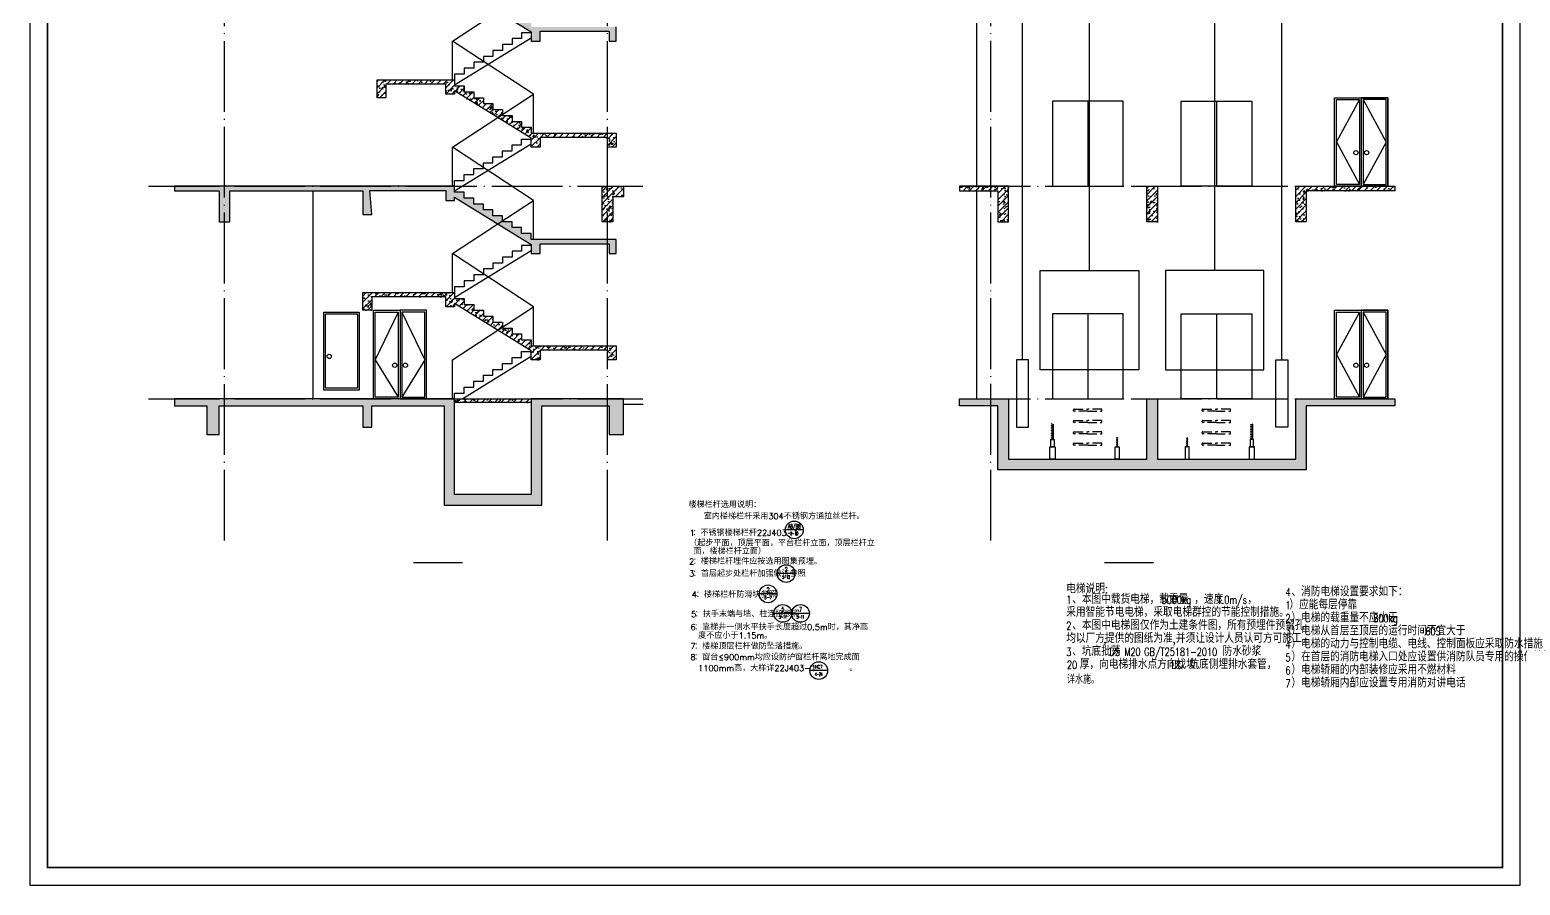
# Model space of a CAD drawing. Extents: x 6843040 to 15500510, y -6507076 to -4940511.
# Drawn here: x 7787556 to 7829606, y -6089043 to -6064903 of the extents above; entities that cross this region are included whole.
import ezdxf
from ezdxf.enums import TextEntityAlignment as Align

# ---------------------------------------------------------------- set-up
doc = ezdxf.new("R2010")
doc.units = 0
doc.header["$LTSCALE"] = 1000
doc.header["$MEASUREMENT"] = 0
doc.linetypes.add('DASH', pattern=[0.35, 0.25, -0.1])
doc.linetypes.add('DOTE', pattern=[2.42, 2, -0.2, 0.02, -0.2])
for name, color, linetype in [('AXIS', 3, 'Continuous'), ('COLUMN', 10, 'Continuous'), ('DIM_SYMB', 3, 'Continuous'), ('DOTE', 8, 'DOTE'), ('E_LINE_4', 5, 'Continuous'), ('E_LINE_5', 8, 'Continuous'), ('plan-1', 40, 'Continuous'), ('PUB_HATCH', 8, 'Continuous'), ('PUB_TEXT', 7, 'Continuous'), ('PUB_TITLE', 4, 'Continuous'), ('S_E_STAIR', 4, 'Continuous'), ('STAIR', 2, 'Continuous'), ('WINDOW', 4, 'Continuous')]:
    doc.layers.add(name, color=color, linetype=linetype)
doc.styles.add('_HZTXT', font='SIMPLEX', dxfattribs={"width": 0.9, "bigfont": 'HZTXT'})
doc.styles.add('_TCH_LABEL', font='COMPLEX', dxfattribs={"bigfont": 'GBCBIG'})
pattern_1 = [(45, (0, 0), (-88.3883476, 88.3883476), []), (50, (0, 0), (358.630091, -31.3760675), [37.5, -412.5]), (355, (0, 0), (-69.375667, 376.096067), [30, -330]), (100.4514, (29.9, -2.6), (289.254691, 344.719771), [31.870095, -350.571056]), (46.1842, (0, 100), (533.620524, -82.759507), [56.25, -618.75]), (96.6356, (44.47, 93.1), (467.331353, 487.058935), [47.805144, -525.8565]), (351.1842, (0, 100), (467.330973, 487.0593), [45, -495]), (21, (50, 75), (298.453526, -201.309445), [37.5, -412.5]), (326, (50, 75), (121.657666, 362.575023), [30, -330]), (71.4514, (74.87, 58.22), (420.111314, 161.265248), [31.870095, -350.571056]), (37.5, (0, 0), (6.0799277, 166.4469269), [0, -326, 0, -335, 0, -331.25]), (7.5, (0, 0), (131.5347687, 197.205856), [0, -191, 0, -318.5, 0, -126.25]), (327.5, (-111.5, 0), (266.911218, -11.2774359), [0, -125, 0, -390, 0, -517.5]), (317.5, (-161.5, 0), (291.5930847, 50.052491), [0, -162.5, 0, -259, 0, -367.5])]

# ---------------------------------------------------------------- blocks, each defined once
blk = doc.blocks.new('tertwerwe')
at = {"layer": 'AXIS'}
for p, q in [((7668840, -6066712), (7668340, -6066712)), ((7668609, -6067944), (7668109, -6067944)), ((7668099, -6068517), (7667599, -6068517)), ((7668514, -6069068), (7668014, -6069068)), ((7669014, -6069068), (7668514, -6069068)), ((7669529, -6070683), (7669029, -6070683))]:
    blk.add_line(p, q, dxfattribs=at)
for centre in [(7668590, -6066712), (7668359, -6067944), (7667849, -6068517), (7668264, -6069068), (7668764, -6069068), (7669279, -6070683)]:
    blk.add_circle(centre, 250, dxfattribs=at)
at = {"layer": 'PUB_TEXT', "style": '_HZTXT'}
for s, height, p in [('楼梯栏杆选用说明：', 168.8, (7665604, -6066086)), ('   室内楼梯栏杆采用304不锈钢方通拉丝栏杆。', 168.79, (7665658, -6066410)), ('1', 169, (7665640, -6066879)), ('：不锈钢楼梯栏杆22J403-1', 168.79, (7665713, -6066879)), ('（起步平面，顶层平面，平台栏杆立面，顶层栏杆立', 168.79, (7665622, -6067167)), ('面，楼梯栏杆立面）', 168.8, (7665741, -6067397)), ('2', 169, (7665622, -6067685)), ('：楼梯栏杆埋件应按选用图集预埋。', 168.79, (7665724, -6067685)), ('3', 169, (7665622, -6068030)), ('：首层起步处栏杆加强做法参照', 168.79, (7665724, -6068030)), ('4', 169, (7665697, -6068621)), ('：楼梯栏杆防滑块参照', 168.8, (7665813, -6068621)), ('5', 169, (7665678, -6069172)), ('：扶手末端与墙、柱连接参照', 168.79, (7665780, -6069172)), ('6', 169, (7665660, -6069539)), ('：靠梯井一侧水平扶手长度超过0.5m时，其净高', 168.79, (7665762, -6069539)), ('7', 169, (7665660, -6070079)), ('：楼梯顶层栏杆做防坠落措施。', 168.79, (7665762, -6070079)), ('度不应小于1.15m。', 168.79, (7665877, -6069778)), ('8', 169, (7665660, -6070387)), ('：窗台≤900mm均应设防护窗栏杆离地完成面', 168.79, (7665762, -6070387)), ('1100mm高，大样详22J403-1      。', 168.79, (7665877, -6070698))]:
    blk.add_text(s, height=height, dxfattribs=at).set_placement(p)
at = {"layer": 'PUB_TEXT', "style": '_TCH_LABEL'}
for s, height, width, p, p2 in [('A8/B8', 118.8, 0.635096, (7668414, -6066669), (7668770, -6066669)), ('2-10', 90.6, 0.693333, (7668478, -6066861), (7668703, -6066861)), ('5-12', 93.5, 0.653333, (7668250, -6068090), (7668468, -6068090)), ('5-7', 93.5, 0.816667, (7667740, -6068664), (7667958, -6068664)), ('5-11', 93.5, 0.7, (7668155, -6069214), (7668373, -6069214)), ('5-11', 93.5, 0.7, (7668655, -6069214), (7668873, -6069214)), ('4-24', 93.5, 0.590361, (7669170, -6070829), (7669388, -6070829)), ('HC7', 93.5, 0.830508, (7669170, -6070623), (7669388, -6070623))]:
    blk.add_text(s, height=height, dxfattribs=dict(at, width=width)).set_placement(p, p2, align=Align.FIT)
for s, p, p2 in [('2', (7668316, -6067898), (7668403, -6067898)), ('2', (7667806, -6068471), (7667893, -6068471)), ('5', (7668221, -6069021), (7668308, -6069021)), ('7', (7668721, -6069021), (7668808, -6069021))]:
    blk.add_text(s, height=131, dxfattribs=at).set_placement(p, p2, align=Align.FIT)
blk = doc.blocks.new('tewrt')
at = {"layer": 'PUB_TEXT', "style": '_HZTXT'}
for s, height, width, p in [('电梯说明:', 262.5, 0.8, (93017, -927241)), ('采用智能节电电梯，采取电梯群控的节能控制措施。', 262.5, 0.8, (93017, -927904)), ('1', 226, 0.744186, (93017, -927537)), ('、本图中载货电梯，载重量', 262.5, 0.8, (93185, -927537)), ('5000kg', 225.8, 0.744186, (95705, -927537)), ('，速度', 262.5, 0.8, (96629, -927537)), ('1.0m/s', 225.8, 0.744186, (97259, -927537)), ('，', 262, 0.8, (98127, -927537)), ('、本图中电梯图仅作为土建条件图，所有预埋件预留孔', 262.5, 0.8, (93185, -928272)), ('均以厂方提供的图纸为准,并须让设计人员认可方可施工。', 262.5, 0.8, (93017, -928639)), ('2', 226, 0.744186, (93017, -928272)), ('3', 226, 0.744186, (93017, -929007)), ('、坑底批荡', 262.5, 0.8, (93185, -929007)), (',', 226, 0.744186, (94067, -928639)), ('DS', 225.8, 0.744186, (94235, -929007)), ('M20', 225.8, 0.744186, (94655, -929007)), ('GB/T25181-2010', 225.75, 0.744186, (95216, -929007)), ('防水砂浆', 262.5, 0.8, (97428, -929007)), ('20', 225.8, 0.744186, (93036, -929374)), ('厚，向电梯排水点方向找坡', 262.5, 0.8, (93398, -929374)), ('1%', 225.8, 0.744186, (95937, -929374)), ('，坑底侧埋排水套管，', 262.5, 0.8, (96217, -929374)), ('详水施。', 225.8, 0.744186, (93036, -929789))]:
    blk.add_text(s, height=height, dxfattribs=dict(at, width=width)).set_placement(p)

msp = doc.modelspace()

# ---------------------------------------------------------------- hatches: boundary and pattern name
at = {"layer": 'PUB_HATCH'}
h = msp.add_hatch(dxfattribs=at)
h.set_pattern_fill('钢筋混凝土', color=256, scale=50, style=0)
h.set_pattern_definition(pattern_1)
h.paths.add_polyline_path([(7801702.5, -6064819.5), (7801702.5, -6064652.9), (7801432.5, -6064652.9), (7801432.5, -6064486.2), (7801162.5, -6064486.2), (7801162.5, -6064319.5), (7800892.5, -6064319.5), (7800892.5, -6064152.9), (7800622.5, -6064152.9), (7800622.5, -6063986.2), (7800352.5, -6063986.2), (7800352.5, -6063819.5), (7800082.5, -6063819.5), (7800082.5, -6063652.9), (7799812.5, -6063652.9), (7799812.5, -6063486.2), (7799542.5, -6063486.2), (7799542.5, -6063319.5), (7791633.7, -6063319.5), (7791633.7, -6063449.5), (7792902.5, -6063449.5), (7792902.5, -6064319.5), (7793202.5, -6064319.5), (7793202.5, -6063449.5), (7797352.5, -6063449.5), (7797352.5, -6064119.5), (7797602.5, -6064119.5), (7797602.5, -6063439.5), (7799292.5, -6063439.5), (7799292.5, -6063719.5), (7799542.5, -6063719.5), (7799542.5, -6063627.2), (7801702.5, -6064960.5), (7801702.5, -6065219.5), (7801952.5, -6065219.5), (7801952.5, -6064939.5), (7803902.5, -6064939.5), (7803902.5, -6065219.5), (7804102.5, -6065219.5), (7804102.5, -6064819.5)])
h = msp.add_hatch(dxfattribs=at)
h.set_pattern_fill('钢筋混凝土', color=256, scale=50, style=0)
h.set_pattern_definition(pattern_1)
h.paths.add_polyline_path([(7803852.5, -6068219.5), (7803852.5, -6067939.5), (7801952.5, -6067939.5), (7801952.5, -6068219.5), (7801702.5, -6068219.5), (7801702.5, -6067960.5), (7799542.5, -6066627.2), (7799542.5, -6066719.5), (7799292.5, -6066719.5), (7799292.5, -6066439.5), (7797602.5, -6066439.5), (7797602.5, -6066819.5), (7797352.5, -6066819.5), (7797352.5, -6066319.5), (7799542.5, -6066319.5), (7799542.5, -6066486.2), (7799812.5, -6066486.2), (7799812.5, -6066652.9), (7800082.5, -6066652.9), (7800082.5, -6066819.5), (7800352.5, -6066819.5), (7800352.5, -6066986.2), (7800622.5, -6066986.2), (7800622.5, -6067152.9), (7800892.5, -6067152.9), (7800892.5, -6067319.5), (7801162.5, -6067319.5), (7801162.5, -6067486.2), (7801432.5, -6067486.2), (7801432.5, -6067652.9), (7801702.5, -6067652.9), (7801702.5, -6067819.5), (7804102.5, -6067819.5), (7804102.5, -6068219.5)])
h = msp.add_hatch(dxfattribs=at)
h.set_pattern_fill('钢筋混凝土', color=256, scale=50, style=0)
h.set_pattern_definition(pattern_1)
h.paths.add_polyline_path([(7796952.5, -6069449.5), (7796952.5, -6070119.5), (7797202.5, -6070119.5), (7797152.2, -6069439.5), (7799292.5, -6069439.5), (7799292.5, -6069719.5), (7799542.5, -6069719.5), (7799542.5, -6069627.2), (7801702.5, -6070960.5), (7801702.5, -6071219.5), (7801952.5, -6071219.5), (7801952.5, -6070939.5), (7803902.5, -6070939.5), (7803902.5, -6071219.5), (7804102.5, -6071219.5), (7804102.5, -6070819.5), (7801702.5, -6070819.5), (7801702.5, -6070652.9), (7801432.5, -6070652.9), (7801432.5, -6070486.2), (7801162.5, -6070486.2), (7801162.5, -6070319.5), (7800892.5, -6070319.5), (7800892.5, -6070152.9), (7800622.5, -6070152.9), (7800622.5, -6069986.2), (7800352.5, -6069986.2), (7800352.5, -6069819.5), (7800082.5, -6069819.5), (7800082.5, -6069652.9), (7799812.5, -6069652.9), (7799812.5, -6069486.2), (7799542.5, -6069486.2), (7799542.5, -6069319.5), (7791633.7, -6069319.5), (7791633.7, -6069449.5), (7792902.5, -6069449.5), (7792902.5, -6070319.5), (7793202.5, -6070319.5), (7793202.5, -6069449.5)])
h = msp.add_hatch(dxfattribs=at)
h.set_pattern_fill('钢筋混凝土', color=256, scale=50, style=0)
h.set_pattern_definition([(45, (-100, 0), (-88.3883476, 88.3883476), []), (50, (-100, 0), (358.630091, -31.3760675), [37.5, -412.5]), (355, (-100, 0), (-69.375667, 376.096067), [30, -330]), (100.4514, (-70.1, -2.6), (289.254691, 344.719771), [31.870095, -350.571056]), (46.1842, (-100, 100), (533.620524, -82.759507), [56.25, -618.75]), (96.6356, (-55.53, 93.1), (467.331353, 487.058935), [47.805144, -525.8565]), (351.1842, (-100, 100), (467.330973, 487.0593), [45, -495]), (21, (-50, 75), (298.453526, -201.309445), [37.5, -412.5]), (326, (-50, 75), (121.657666, 362.575023), [30, -330]), (71.4514, (-25.13, 58.22), (420.111314, 161.265248), [31.870095, -350.571056]), (37.5, (-100, 0), (6.0799277, 166.4469269), [0, -326, 0, -335, 0, -331.25]), (7.5, (-100, 0), (131.5347687, 197.205856), [0, -191, 0, -318.5, 0, -126.25]), (327.5, (-211.5, 0), (266.911218, -11.2774359), [0, -125, 0, -390, 0, -517.5]), (317.5, (-261.5, 0), (291.5930847, 50.052491), [0, -162.5, 0, -259, 0, -367.5])])
h.paths.add_polyline_path([(7803702.5, -6070319.5), (7803702.5, -6069319.5), (7804302.5, -6069319.5), (7804302.5, -6069619.5), (7804002.5, -6069619.5), (7804002.5, -6070319.5)])
h = msp.add_hatch(dxfattribs=at)
h.set_pattern_fill('钢筋混凝土', color=256, scale=50, style=0)
h.set_pattern_definition(pattern_1)
h.paths.add_polyline_path([(7815171.3, -6069319.5), (7813785.1, -6069319.5), (7813785.1, -6069449.5), (7814871.3, -6069449.5), (7814871.3, -6070319.5), (7815171.3, -6070319.5)])
h = msp.add_hatch(dxfattribs=at)
h.set_pattern_fill('钢筋混凝土', color=256, scale=50, style=0)
h.set_pattern_definition([(45, (-7e-07, -6000), (-88.3883476, 88.3883476), []), (50, (-7e-07, -6000), (358.630091, -31.3760675), [37.5, -412.5]), (355, (-7e-07, -6000), (-69.375667, 376.096067), [30, -330]), (100.4514, (29.9, -6002.6), (289.254691, 344.719771), [31.870095, -350.571056]), (46.1842, (-7e-07, -5900), (533.620524, -82.759507), [56.25, -618.75]), (96.6356, (44.47, -5906.9), (467.331353, 487.058935), [47.805144, -525.8565]), (351.1842, (-7e-07, -5900), (467.330973, 487.0593), [45, -495]), (21, (50, -5925), (298.453526, -201.309445), [37.5, -412.5]), (326, (50, -5925), (121.657666, 362.575023), [30, -330]), (71.4514, (74.87, -5941.78), (420.111314, 161.265248), [31.870095, -350.571056]), (37.5, (-7e-07, -6000), (6.0799277, 166.4469269), [0, -326, 0, -335, 0, -331.25]), (7.5, (-7e-07, -6000), (131.5347687, 197.205856), [0, -191, 0, -318.5, 0, -126.25]), (327.5, (-111.5, -6000), (266.911218, -11.2774359), [0, -125, 0, -390, 0, -517.5]), (317.5, (-161.5, -6000), (291.5930847, 50.052491), [0, -162.5, 0, -259, 0, -367.5])])
h.paths.add_polyline_path([(7819371.3, -6069319.5), (7819371.3, -6070319.5), (7819071.3, -6070319.5), (7819071.3, -6069319.5)])
h = msp.add_hatch(dxfattribs=at)
h.set_pattern_fill('钢筋混凝土', color=256, scale=50, style=0)
h.set_pattern_definition(pattern_1)
h.paths.add_polyline_path([(7823271.3, -6069319.5), (7826072.9, -6069319.5), (7826072.9, -6069449.5), (7823571.3, -6069449.5), (7823571.3, -6070319.5), (7823271.3, -6070319.5)])
h = msp.add_hatch(dxfattribs=at)
h.set_pattern_fill('钢筋混凝土', color=256, scale=50, style=0)
h.set_pattern_definition(pattern_1)
h.paths.add_polyline_path([(7803852.5, -6074219.5), (7803852.5, -6073939.5), (7801952.5, -6073939.5), (7801952.5, -6074219.5), (7801702.5, -6074219.5), (7801702.5, -6073960.5), (7799542.5, -6072627.2), (7799542.5, -6072719.5), (7799292.5, -6072719.5), (7799292.5, -6072439.5), (7797202.5, -6072439.5), (7797202.5, -6072819.5), (7796952.5, -6072819.5), (7796952.5, -6072319.5), (7799542.5, -6072319.5), (7799542.5, -6072486.2), (7799812.5, -6072486.2), (7799812.5, -6072652.9), (7800082.5, -6072652.9), (7800082.5, -6072819.5), (7800352.5, -6072819.5), (7800352.5, -6072986.2), (7800622.5, -6072986.2), (7800622.5, -6073152.9), (7800892.5, -6073152.9), (7800892.5, -6073319.5), (7801162.5, -6073319.5), (7801162.5, -6073486.2), (7801432.5, -6073486.2), (7801432.5, -6073652.9), (7801702.5, -6073652.9), (7801702.5, -6073819.5), (7804102.5, -6073819.5), (7804102.5, -6074219.5)])
h = msp.add_hatch(dxfattribs=at)
h.set_pattern_fill('钢筋混凝土', color=256, scale=50, style=0)
h.set_pattern_definition(pattern_1)
h.paths.add_polyline_path([(7799542.5, -6075319.5), (7791633.7, -6075319.5), (7791633.7, -6075519.5), (7792552.5, -6075519.5), (7792552.5, -6076319.5), (7792902.5, -6076319.5), (7792902.5, -6075519.5), (7796952.5, -6075519.5), (7796952.5, -6076119.5), (7797202.5, -6076119.5), (7797202.5, -6075519.5), (7799242.5, -6075519.5), (7799242.5, -6078319.5), (7802002.5, -6078319.5), (7802002.5, -6075519.5), (7803902.5, -6075519.5), (7803902.5, -6076319.5), (7804302.5, -6076319.5), (7804302.5, -6075319.5), (7801702.5, -6075319.5), (7801702.5, -6078019.5), (7799542.5, -6078019.5)])
h = msp.add_hatch(dxfattribs=at)
h.set_pattern_fill('钢筋混凝土', color=256, scale=50, style=0)
h.set_pattern_definition(pattern_1)
h.paths.add_polyline_path([(7799542.5, -6075319.5), (7801702.5, -6075319.5), (7801702.5, -6075419.5), (7799542.5, -6075419.5)])
h = msp.add_hatch(dxfattribs=at)
h.set_pattern_fill('钢筋混凝土', color=256, scale=50, style=0)
h.set_pattern_definition(pattern_1)
h.paths.add_polyline_path([(7826072.9, -6075319.5), (7826072.9, -6075519.5), (7823571.3, -6075519.5), (7823571.3, -6077319.5), (7814871.3, -6077319.5), (7814871.3, -6075519.5), (7813785.1, -6075519.5), (7813785.1, -6075319.5), (7815171.3, -6075319.5), (7815171.3, -6077019.5), (7819071.3, -6077019.5), (7819071.3, -6075319.5), (7819371.3, -6075319.5), (7819371.3, -6077019.5), (7823271.3, -6077019.5), (7823271.3, -6075319.5)])

# ---------------------------------------------------------------- linework, layer by layer
at = {"layer": 'COLUMN'}
for points in [[(7799542.5, -6063627.2), (7801702.5, -6064960.5), (7801702.5, -6065219.5), (7801952.5, -6065219.5), (7801952.5, -6064939.5), (7803902.5, -6064939.5), (7803902.5, -6065219.5), (7804102.5, -6065219.5), (7804102.5, -6064819.5)], [(7803852.5, -6068219.5), (7803852.5, -6067939.5), (7801952.5, -6067939.5), (7801952.5, -6068219.5), (7801702.5, -6068219.5), (7801702.5, -6067960.5), (7799542.5, -6066627.2), (7799542.5, -6066719.5), (7799292.5, -6066719.5), (7799292.5, -6066439.5), (7797602.5, -6066439.5), (7797602.5, -6066819.5), (7797352.5, -6066819.5), (7797352.5, -6066319.5), (7799542.5, -6066319.5), (7799542.5, -6066486.2), (7799812.5, -6066486.2), (7799812.5, -6066652.9), (7800082.5, -6066652.9), (7800082.5, -6066819.5), (7800352.5, -6066819.5), (7800352.5, -6066986.2), (7800622.5, -6066986.2), (7800622.5, -6067152.9), (7800892.5, -6067152.9), (7800892.5, -6067319.5), (7801162.5, -6067319.5), (7801162.5, -6067486.2), (7801432.5, -6067486.2), (7801432.5, -6067652.9), (7801702.5, -6067652.9), (7801702.5, -6067819.5), (7804102.5, -6067819.5), (7804102.5, -6068219.5), (7803852.5, -6068219.5)], [(7796952.5, -6069449.5), (7796952.5, -6070119.5), (7797202.5, -6070119.5), (7797152.2, -6069439.5), (7799292.5, -6069439.5), (7799292.5, -6069719.5), (7799542.5, -6069719.5), (7799542.5, -6069627.2), (7801702.5, -6070960.5), (7801702.5, -6071219.5), (7801952.5, -6071219.5), (7801952.5, -6070939.5), (7803902.5, -6070939.5), (7803902.5, -6071219.5), (7804102.5, -6071219.5), (7804102.5, -6070819.5), (7801702.5, -6070819.5), (7801702.5, -6070652.9), (7801432.5, -6070652.9), (7801432.5, -6070486.2), (7801162.5, -6070486.2), (7801162.5, -6070319.5), (7800892.5, -6070319.5), (7800892.5, -6070152.9), (7800622.5, -6070152.9), (7800622.5, -6069986.2), (7800352.5, -6069986.2), (7800352.5, -6069819.5), (7800082.5, -6069819.5), (7800082.5, -6069652.9), (7799812.5, -6069652.9), (7799812.5, -6069486.2), (7799542.5, -6069486.2), (7799542.5, -6069319.5), (7791633.7, -6069319.5), (7791633.7, -6069449.5), (7792902.5, -6069449.5), (7792902.5, -6070319.5), (7793202.5, -6070319.5), (7793202.5, -6069449.5), (7796952.5, -6069449.5)], [(7803852.5, -6074219.5), (7803852.5, -6073939.5), (7801952.5, -6073939.5), (7801952.5, -6074219.5), (7801702.5, -6074219.5), (7801702.5, -6073960.5), (7799542.5, -6072627.2), (7799542.5, -6072719.5), (7799292.5, -6072719.5), (7799292.5, -6072439.5), (7797202.5, -6072439.5), (7797202.5, -6072819.5), (7796952.5, -6072819.5), (7796952.5, -6072319.5), (7799542.5, -6072319.5), (7799542.5, -6072486.2), (7799812.5, -6072486.2), (7799812.5, -6072652.9), (7800082.5, -6072652.9), (7800082.5, -6072819.5), (7800352.5, -6072819.5), (7800352.5, -6072986.2), (7800622.5, -6072986.2), (7800622.5, -6073152.9), (7800892.5, -6073152.9), (7800892.5, -6073319.5), (7801162.5, -6073319.5), (7801162.5, -6073486.2), (7801432.5, -6073486.2), (7801432.5, -6073652.9), (7801702.5, -6073652.9), (7801702.5, -6073819.5), (7804102.5, -6073819.5), (7804102.5, -6074219.5), (7803852.5, -6074219.5)], [(7799542.5, -6075319.5), (7791633.7, -6075319.5), (7791633.7, -6075519.5), (7792552.5, -6075519.5), (7792552.5, -6076319.5), (7792902.5, -6076319.5), (7792902.5, -6075519.5), (7796952.5, -6075519.5), (7796952.5, -6076119.5), (7797202.5, -6076119.5), (7797202.5, -6075519.5), (7799242.5, -6075519.5), (7799242.5, -6078319.5), (7802002.5, -6078319.5), (7802002.5, -6075519.5), (7803902.5, -6075519.5), (7803902.5, -6076319.5), (7804302.5, -6076319.5), (7804302.5, -6075319.5), (7801702.5, -6075319.5), (7801702.5, -6078019.5), (7799542.5, -6078019.5), (7799542.5, -6075319.5)], [(7826072.9, -6075319.5), (7826072.9, -6075519.5), (7823571.3, -6075519.5), (7823571.3, -6077319.5), (7814871.3, -6077319.5), (7814871.3, -6075519.5), (7813785.1, -6075519.5), (7813785.1, -6075319.5), (7815171.3, -6075319.5), (7815171.3, -6077019.5), (7819071.3, -6077019.5), (7819071.3, -6075319.5), (7819371.3, -6075319.5), (7819371.3, -6077019.5), (7823271.3, -6077019.5), (7823271.3, -6075319.5), (7826072.9, -6075319.5)], [(7799542.5, -6075819.5), (7799542.5, -6075519.5)], [(7804302.5, -6075469.5), (7804863.6, -6075469.5)]]:
    msp.add_lwpolyline(points, dxfattribs=at)
for points in [[(7803702.5, -6070319.5), (7803702.5, -6069319.5), (7804302.5, -6069319.5), (7804302.5, -6069619.5), (7804002.5, -6069619.5), (7804002.5, -6070319.5)], [(7815171.3, -6069319.5), (7813785.1, -6069319.5), (7813785.1, -6069449.5), (7814871.3, -6069449.5), (7814871.3, -6070319.5), (7815171.3, -6070319.5)], [(7819371.3, -6069319.5), (7819371.3, -6070319.5), (7819071.3, -6070319.5), (7819071.3, -6069319.5)], [(7823271.3, -6069319.5), (7826072.9, -6069319.5), (7826072.9, -6069449.5), (7823571.3, -6069449.5), (7823571.3, -6070319.5), (7823271.3, -6070319.5)], [(7799542.5, -6075319.5), (7801702.5, -6075319.5), (7801702.5, -6075419.5), (7799542.5, -6075419.5)]]:
    msp.add_lwpolyline(points, close=True, dxfattribs=at)
at = {"layer": 'DIM_SYMB', "const_width": 35}
for points in [[(7798373.9, -6079941.3), (7799765.9, -6079941.3)], [(7817870.6, -6079941.3), (7819262.6, -6079941.3)]]:
    msp.add_lwpolyline(points, dxfattribs=at)
at = {"layer": 'DOTE'}
for p, q in [((7793052.5, -6079319.5), (7793052.5, -6035519.5)), ((7803852.5, -6079319.5), (7803852.5, -6035519.5)), ((7814670.9, -6079318.5), (7814670.9, -6035955.5))]:
    msp.add_line(p, q, dxfattribs=at)
for points in [[(7790906.7, -6069319.5), (7804852.5, -6069319.5)], [(7813785.1, -6069319.5), (7826072.9, -6069319.5)], [(7790906.7, -6075319.5), (7804852.5, -6075319.5)], [(7813785.1, -6075319.5), (7826072.9, -6075319.5)]]:
    msp.add_lwpolyline(points, dxfattribs=at)
at = {"layer": 'E_LINE_4'}
for points in [[(7814271.9, -6069319.5), (7814271.9, -6063449.5)], [(7814271.9, -6075319.5), (7814271.9, -6069449.5)]]:
    msp.add_lwpolyline(points, dxfattribs=at)
at = {"layer": 'E_LINE_5'}
for points in [[(7824370.9, -6069319.5), (7824370.9, -6066819.5), (7825870.9, -6066819.5), (7825870.9, -6069319.5)], [(7824370.9, -6069319.5), (7824370.9, -6066819.5), (7825120.9, -6066819.5), (7825120.9, -6069319.5)], [(7824420.9, -6069269.5), (7824420.9, -6066869.5), (7825070.9, -6066869.5), (7825070.9, -6069269.5)], [(7825870.9, -6069319.5), (7825870.9, -6066819.5), (7825120.9, -6066819.5), (7825120.9, -6069319.5)], [(7825820.9, -6069269.5), (7825820.9, -6066869.5), (7825170.9, -6066869.5), (7825170.9, -6069269.5)], [(7797252.5, -6075319.5), (7797252.5, -6072819.5), (7798002.5, -6072819.5), (7798002.5, -6075319.5)], [(7798752.5, -6075319.5), (7798752.5, -6072819.5), (7798002.5, -6072819.5), (7798002.5, -6075319.5)], [(7824370.9, -6075319.5), (7824370.9, -6072819.5), (7825870.9, -6072819.5), (7825870.9, -6075319.5)], [(7824370.9, -6075319.5), (7824370.9, -6072819.5), (7825120.9, -6072819.5), (7825120.9, -6075319.5)], [(7825870.9, -6075319.5), (7825870.9, -6072819.5), (7825120.9, -6072819.5), (7825120.9, -6075319.5)], [(7795852.5, -6075069.5), (7795852.5, -6072869.5), (7796852.5, -6072869.5), (7796852.5, -6075069.5)], [(7795902.5, -6075019.5), (7795902.5, -6072919.5), (7796802.5, -6072919.5), (7796802.5, -6075019.5)], [(7797302.5, -6075269.5), (7797302.5, -6072869.5), (7797952.5, -6072869.5), (7797952.5, -6075269.5)], [(7798702.5, -6075269.5), (7798702.5, -6072869.5), (7798052.5, -6072869.5), (7798052.5, -6075269.5)], [(7824420.9, -6075269.5), (7824420.9, -6072869.5), (7825070.9, -6072869.5), (7825070.9, -6075269.5)], [(7825820.9, -6075269.5), (7825820.9, -6072869.5), (7825170.9, -6072869.5), (7825170.9, -6075269.5)]]:
    msp.add_lwpolyline(points, close=True, dxfattribs=at)
for points in [[(7825070.9, -6066869.5), (7824422.1, -6068067), (7825070.9, -6069269.5)], [(7825120.9, -6066819.5), (7825120.9, -6069319.5)], [(7825170.9, -6066869.5), (7825820.9, -6068069.5), (7825170.9, -6069269.5)], [(7795552.5, -6075319.5), (7795552.5, -6069449.5)], [(7825120.9, -6072819.5), (7825120.9, -6075319.5)], [(7797952.5, -6072869.5), (7797302.5, -6074219.5), (7797952.5, -6075269.5)], [(7798052.5, -6072869.5), (7798702.5, -6074219.5), (7798052.5, -6075269.5)], [(7825070.9, -6072869.5), (7824422.1, -6074067), (7825070.9, -6075269.5)], [(7825170.9, -6072869.5), (7825820.9, -6074069.5), (7825170.9, -6075269.5)]]:
    msp.add_lwpolyline(points, dxfattribs=at)
for centre in [(7824970.9, -6068369.5), (7825270.9, -6068369.5), (7796002.5, -6074119.5), (7797852.5, -6074369.5), (7798152.5, -6074369.5), (7824970.9, -6074369.5), (7825270.9, -6074369.5)]:
    msp.add_circle(centre, 60, dxfattribs=at)
at = {"layer": 'PUB_HATCH', "linetype": 'DASH'}
for points in [[(7817406.3, -6075669.1), (7817021.2, -6075669.1, -0.4142136), (7817006.2, -6075654.1), (7817006.2, -6075624.1, -0.4142136), (7817021.2, -6075609.1), (7817406.3, -6075609.1)], [(7817406.3, -6075669.1), (7817791.3, -6075669.1, 0.4142136), (7817806.3, -6075654.1), (7817806.3, -6075624.1, 0.4142136), (7817791.3, -6075609.1), (7817406.3, -6075609.1)], [(7821036.3, -6075669.1), (7820651.2, -6075669.1, -0.4142136), (7820636.2, -6075654.1), (7820636.2, -6075624.1, -0.4142136), (7820651.2, -6075609.1), (7821036.3, -6075609.1)], [(7821036.3, -6075669.1), (7821421.3, -6075669.1, 0.4142136), (7821436.3, -6075654.1), (7821436.3, -6075624.1, 0.4142136), (7821421.3, -6075609.1), (7821036.3, -6075609.1)], [(7817406.3, -6075988.6), (7817021.2, -6075988.6, -0.4142136), (7817006.2, -6075973.6), (7817006.2, -6075943.6, -0.4142136), (7817021.2, -6075928.6), (7817406.3, -6075928.6)], [(7817406.3, -6075988.6), (7817791.3, -6075988.6, 0.4142136), (7817806.3, -6075973.6), (7817806.3, -6075943.6, 0.4142136), (7817791.3, -6075928.6), (7817406.3, -6075928.6)], [(7821036.3, -6075988.6), (7820651.2, -6075988.6, -0.4142136), (7820636.2, -6075973.6), (7820636.2, -6075943.6, -0.4142136), (7820651.2, -6075928.6), (7821036.3, -6075928.6)], [(7821036.3, -6075988.6), (7821421.3, -6075988.6, 0.4142136), (7821436.3, -6075973.6), (7821436.3, -6075943.6, 0.4142136), (7821421.3, -6075928.6), (7821036.3, -6075928.6)], [(7817406.3, -6076308.1), (7817021.2, -6076308.1, -0.4142136), (7817006.2, -6076293.1), (7817006.2, -6076263.1, -0.4142136), (7817021.2, -6076248.1), (7817406.3, -6076248.1)], [(7817406.3, -6076627.6), (7817021.2, -6076627.6, -0.4142136), (7817006.2, -6076612.6), (7817006.2, -6076582.6, -0.4142136), (7817021.2, -6076567.6), (7817406.3, -6076567.6)], [(7817406.3, -6076308.1), (7817791.3, -6076308.1, 0.4142136), (7817806.3, -6076293.1), (7817806.3, -6076263.1, 0.4142136), (7817791.3, -6076248.1), (7817406.3, -6076248.1)], [(7817406.3, -6076627.6), (7817791.3, -6076627.6, 0.4142136), (7817806.3, -6076612.6), (7817806.3, -6076582.6, 0.4142136), (7817791.3, -6076567.6), (7817406.3, -6076567.6)], [(7821036.3, -6076308.1), (7820651.2, -6076308.1, -0.4142136), (7820636.2, -6076293.1), (7820636.2, -6076263.1, -0.4142136), (7820651.2, -6076248.1), (7821036.3, -6076248.1)], [(7821036.3, -6076627.6), (7820651.2, -6076627.6, -0.4142136), (7820636.2, -6076612.6), (7820636.2, -6076582.6, -0.4142136), (7820651.2, -6076567.6), (7821036.3, -6076567.6)], [(7821036.3, -6076308.1), (7821421.3, -6076308.1, 0.4142136), (7821436.3, -6076293.1), (7821436.3, -6076263.1, 0.4142136), (7821421.3, -6076248.1), (7821036.3, -6076248.1)], [(7821036.3, -6076627.6), (7821421.3, -6076627.6, 0.4142136), (7821436.3, -6076612.6), (7821436.3, -6076582.6, 0.4142136), (7821421.3, -6076567.6), (7821036.3, -6076567.6)]]:
    msp.add_lwpolyline(points, format="xyb", dxfattribs=at)
at = {"layer": 'PUB_TITLE'}
msp.add_lwpolyline([(7787555.5, -6029593.4), (7787555.5, -6089043.4), (7829605.5, -6089043.4), (7829605.5, -6029593.4)], close=True, dxfattribs=at)
at = {"layer": 'PUB_TITLE', "const_width": 50}
msp.add_lwpolyline([(7788055.5, -6030843.4), (7788055.5, -6088543.4), (7829105.5, -6088543.4), (7829105.5, -6030843.4)], close=True, dxfattribs=at)
at = {"layer": 'S_E_STAIR'}
for points in [[(7799482.5, -6074219.5), (7801762.5, -6072719.5), (7799482.5, -6071219.5), (7801762.5, -6069719.5), (7799482.5, -6068219.5), (7801762.5, -6066719.5), (7799482.5, -6065219.5), (7801762.5, -6063719.5), (7799482.5, -6062219.5), (7801762.5, -6060719.5), (7799482.5, -6059219.5), (7801762.5, -6057719.5), (7799482.5, -6056219.5), (7801762.5, -6054719.5), (7799482.5, -6053219.5), (7801762.5, -6051719.5), (7799482.5, -6050219.5), (7801762.5, -6048682), (7799482.5, -6047144.5), (7801762.5, -6045607), (7799482.5, -6044069.5)], [(7799482.5, -6066319.5), (7799482.5, -6065219.5)], [(7801702.5, -6064986.2), (7801432.5, -6064986.2), (7801432.5, -6065152.9), (7801162.5, -6065152.9), (7801162.5, -6065319.5), (7800892.5, -6065319.5), (7800892.5, -6065486.2), (7800622.5, -6065486.2), (7800622.5, -6065652.9), (7800352.5, -6065652.9), (7800352.5, -6065819.5), (7800082.5, -6065819.5), (7800082.5, -6065986.2), (7799812.5, -6065986.2), (7799812.5, -6066152.9), (7799542.5, -6066152.9), (7799542.5, -6066319.5)], [(7799542.5, -6066460.5), (7801702.5, -6065127.2)], [(7801762.5, -6067819.5), (7801762.5, -6066719.5)], [(7799482.5, -6069319.5), (7799482.5, -6068219.5)], [(7799542.5, -6069319.5), (7799542.5, -6069152.9), (7799812.5, -6069152.9), (7799812.5, -6068986.2), (7800082.5, -6068986.2), (7800082.5, -6068819.5), (7800352.5, -6068819.5), (7800352.5, -6068652.9), (7800622.5, -6068652.9), (7800622.5, -6068486.2), (7800892.5, -6068486.2), (7800892.5, -6068319.5), (7801162.5, -6068319.5), (7801162.5, -6068152.9), (7801432.5, -6068152.9), (7801432.5, -6067986.2), (7801702.5, -6067986.2)], [(7801702.5, -6068127.2), (7799542.5, -6069460.5)], [(7801762.5, -6070819.5), (7801762.5, -6069719.5)], [(7801702.5, -6070986.2), (7801432.5, -6070986.2), (7801432.5, -6071152.9), (7801162.5, -6071152.9), (7801162.5, -6071319.5), (7800892.5, -6071319.5), (7800892.5, -6071486.2), (7800622.5, -6071486.2), (7800622.5, -6071652.9), (7800352.5, -6071652.9), (7800352.5, -6071819.5), (7800082.5, -6071819.5), (7800082.5, -6071986.2), (7799812.5, -6071986.2), (7799812.5, -6072152.9), (7799542.5, -6072152.9), (7799542.5, -6072319.5)], [(7799542.5, -6072460.5), (7801702.5, -6071127.2)], [(7799482.5, -6072319.5), (7799482.5, -6071219.5)], [(7801762.5, -6073819.5), (7801762.5, -6072719.5)], [(7799542.5, -6075319.5), (7799542.5, -6075152.9), (7799812.5, -6075152.9), (7799812.5, -6074986.2), (7800082.5, -6074986.2), (7800082.5, -6074819.5), (7800352.5, -6074819.5), (7800352.5, -6074652.9), (7800622.5, -6074652.9), (7800622.5, -6074486.2), (7800892.5, -6074486.2), (7800892.5, -6074319.5), (7801162.5, -6074319.5), (7801162.5, -6074152.9), (7801432.5, -6074152.9), (7801432.5, -6073986.2), (7801702.5, -6073986.2)], [(7799482.5, -6075319.5), (7799482.5, -6074219.5)], [(7801702.5, -6074127.2), (7799771, -6075319.5)]]:
    msp.add_lwpolyline(points, dxfattribs=at)
at = {"layer": 'STAIR'}
for p, q in [((7817456.3, -6071698.3), (7817456.3, -6037618.2)), ((7820986.3, -6071698.3), (7820986.3, -6037618.2)), ((7815563.8, -6074217.8), (7815563.8, -6038680.7)), ((7822878.8, -6074217.8), (7822878.8, -6038680.7))]:
    msp.add_line(p, q, dxfattribs=at)
for points in [[(7816066.3, -6071698.3), (7818846.3, -6071698.3), (7818846.3, -6074498.3), (7816066.3, -6074498.3)], [(7822376.3, -6071698.3), (7819596.3, -6071698.3), (7819596.3, -6074498.3), (7822376.3, -6074498.3)], [(7816459.8, -6076669.5), (7816359.8, -6076669.5), (7816359.8, -6076469.5), (7816459.8, -6076469.5)], [(7821982.8, -6076669.5), (7822082.8, -6076669.5), (7822082.8, -6076469.5), (7821982.8, -6076469.5)], [(7816484.8, -6077019.5), (7816334.8, -6077019.5), (7816334.8, -6076669.5), (7816484.8, -6076669.5)], [(7818286.3, -6077019.5), (7818176.3, -6077019.5), (7818176.3, -6076669.5), (7818286.3, -6076669.5)], [(7820156.3, -6077019.5), (7820266.3, -6077019.5), (7820266.3, -6076669.5), (7820156.3, -6076669.5)], [(7821957.8, -6077019.5), (7822107.8, -6077019.5), (7822107.8, -6076669.5), (7821957.8, -6076669.5)]]:
    msp.add_lwpolyline(points, close=True, dxfattribs=at)
for points in [[(7815396.3, -6076117.5), (7815731.3, -6076117.5), (7815731.3, -6074217.8), (7815396.3, -6074217.8), (7815396.3, -6076117.5)], [(7823046.3, -6076117.5), (7822711.3, -6076117.5), (7822711.3, -6074217.8), (7823046.3, -6074217.8), (7823046.3, -6076117.5)]]:
    msp.add_lwpolyline(points, dxfattribs=at)
at = {"layer": 'STAIR', "color": 5}
for points in [[(7816449, -6076469.5), (7816372.1, -6076446.1), (7816449, -6076422.6), (7816372.1, -6076399.1), (7816449, -6076375.6), (7816372.1, -6076352.2), (7816449, -6076324.2), (7816372.1, -6076305.2), (7816449, -6076281.7), (7816372.1, -6076258.3), (7816449, -6076234.8), (7816372.1, -6076211.3), (7816449, -6076187.8), (7816372.1, -6076164.4), (7816449, -6076140.9), (7816372.1, -6076117.4), (7816449, -6076093.9), (7816372.1, -6076070.5), (7816449, -6076047), (7816372.1, -6076023.5)], [(7821993.5, -6076469.5), (7822070.5, -6076446.1), (7821993.5, -6076422.6), (7822070.5, -6076399.1), (7821993.5, -6076375.6), (7822070.5, -6076352.2), (7821993.5, -6076324.2), (7822070.5, -6076305.2), (7821993.5, -6076281.7), (7822070.5, -6076258.3), (7821993.5, -6076234.8), (7822070.5, -6076211.3), (7821993.5, -6076187.8), (7822070.5, -6076164.4), (7821993.5, -6076140.9), (7822070.5, -6076117.4), (7821993.5, -6076093.9), (7822070.5, -6076070.5), (7821993.5, -6076047), (7822070.5, -6076023.5)], [(7818250.6, -6076669.5), (7818213.6, -6076646.1), (7818250.6, -6076622.6), (7818213.6, -6076599.1), (7818250.6, -6076575.6), (7818213.6, -6076552.2), (7818250.6, -6076528.7), (7818213.6, -6076505.2), (7818250.6, -6076481.7), (7818213.6, -6076458.3), (7818250.6, -6076434.8), (7818213.6, -6076411.3)], [(7820192, -6076669.5), (7820229, -6076646.1), (7820192, -6076622.6), (7820229, -6076599.1), (7820192, -6076575.6), (7820229, -6076552.2), (7820192, -6076528.7), (7820229, -6076505.2), (7820192, -6076481.7), (7820229, -6076458.3), (7820192, -6076434.8), (7820229, -6076411.3)]]:
    msp.add_lwpolyline(points, dxfattribs=at)
at = {"layer": 'WINDOW'}
for points in [[(7816406.3, -6069319.5), (7818406.3, -6069319.5), (7818406.3, -6066919.5), (7816406.3, -6066919.5)], [(7822036.3, -6069319.5), (7820036.3, -6069319.5), (7820036.3, -6066919.5), (7822036.3, -6066919.5)], [(7816406.3, -6075319.5), (7818406.3, -6075319.5), (7818406.3, -6072919.5), (7816406.3, -6072919.5)], [(7822036.3, -6075319.5), (7820036.3, -6075319.5), (7820036.3, -6072919.5), (7822036.3, -6072919.5)]]:
    msp.add_lwpolyline(points, close=True, dxfattribs=at)
for points in [[(7817406.3, -6066919.5), (7817406.3, -6069319.5)], [(7821036.3, -6066919.5), (7821036.3, -6069319.5)], [(7817406.3, -6072919.5), (7817406.3, -6075319.5)], [(7821036.3, -6072919.5), (7821036.3, -6075319.5)]]:
    msp.add_lwpolyline(points, dxfattribs=at)

# ---------------------------------------------------------------- block references
msp.add_blockref('tewrt', (7723781.5, -5153564.3))
at = {"layer": 'plan-1'}
msp.add_blockref('tertwerwe', (140535.7, -12304.3), dxfattribs=at)

# ---------------------------------------------------------------- texts
at = {"layer": 'PUB_TEXT', "style": '_HZTXT'}
for s, height, width, p in [('4', 225.8, 0.744186, (7822981.9, -6080889.1)), ('、消防电梯设置要求如下：', 262.5, 0.8, (7823149.9, -6080889.1)), ('1', 225.8, 0.744186, (7822981.9, -6081256.6)), ('）应能每层停靠', 262.5, 0.8, (7823093.9, -6081256.6)), ('2', 225.8, 0.744186, (7822981.9, -6081624.1)), ('）电梯的载重量不应小于', 262.5, 0.8, (7823149.9, -6081624.1)), ('800kg', 225.75, 0.744186, (7825459.9, -6081624.1)), ('3', 225.8, 0.744186, (7822981.9, -6081991.6)), ('）电梯从首层至顶层的运行时间不宜大于', 262.5, 0.8, (7823149.9, -6081991.6)), ('）电梯的动力与控制电缆、电线、控制面板应采取防水措施', 262.5, 0.8, (7823149.9, -6082359.1)), ('60S', 225.75, 0.744186, (7826929.9, -6081991.6)), ('4', 225.8, 0.744186, (7822981.9, -6082359.1)), ('5', 225.8, 0.744186, (7822981.9, -6082726.6)), ('）在首层的消防电梯入口处应设置供消防队员专用的操作按钮', 262.5, 0.8, (7823149.9, -6082726.6)), ('6', 225.8, 0.744186, (7822981.9, -6083094.1)), ('）电梯轿厢的内部装修应采用不燃材料', 262.5, 0.8, (7823149.9, -6083094.1)), ('7', 225.8, 0.744186, (7822981.9, -6083461.6)), ('）电梯轿厢内部应设置专用消防对讲电话', 262.5, 0.8, (7823149.9, -6083461.6))]:
    msp.add_text(s, height=height, dxfattribs=dict(at, width=width)).set_placement(p)

doc.saveas('drawing.dxf')
